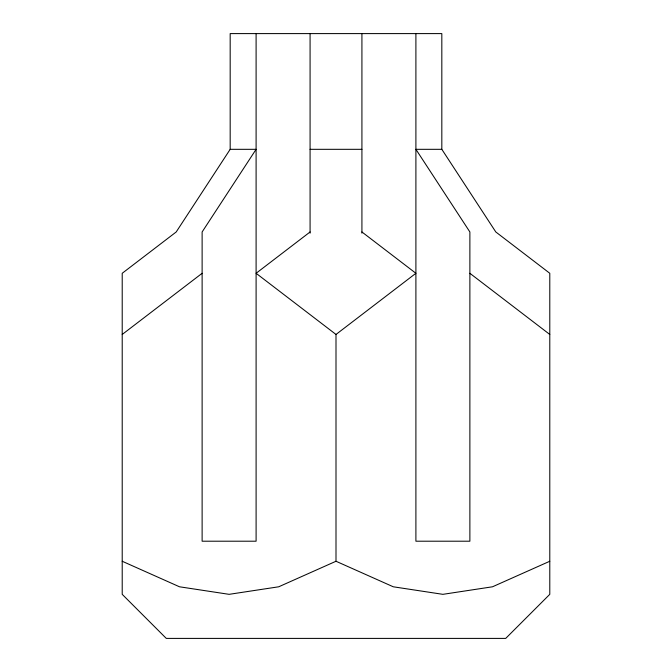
<?xml version="1.0" encoding="UTF-8"?>
<svg xmlns="http://www.w3.org/2000/svg" width="672" height="672" viewBox="0 0 672 672"><rect width="100%" height="100%" fill="white"/><g stroke="black" fill="none" stroke-linecap="round" stroke-linejoin="round"><path stroke-width="1.01" d="M230.177 149.318L176.198 231.966L122.212 273.286L122.212 594.334L166.286 638.4L505.714 638.4L549.788 594.334L549.788 273.286L495.802 231.966L441.823 149.318L441.823 33.6L230.177 33.6L230.177 149.318L256.099 149.318L202.121 231.966L202.121 541.204L256.099 541.204L256.099 33.6M122.212 334.454L202.121 273.294M310.078 231.966L256.099 273.286L336 334.454L336 561.254L393.28 586.79L442.89 594.334L492.5 586.79L549.788 561.254M336 334.454L415.901 273.286L361.922 231.966M336 561.254L278.72 586.79L229.11 594.334L179.5 586.79L122.212 561.254M310.078 149.318L361.922 149.318M441.823 149.318L415.901 149.318L469.879 231.966L469.879 541.204L415.901 541.204L415.901 33.6M469.879 273.294L549.788 334.454M361.922 33.6L361.922 233.142M310.078 33.6L310.078 233.142"/></g></svg>
